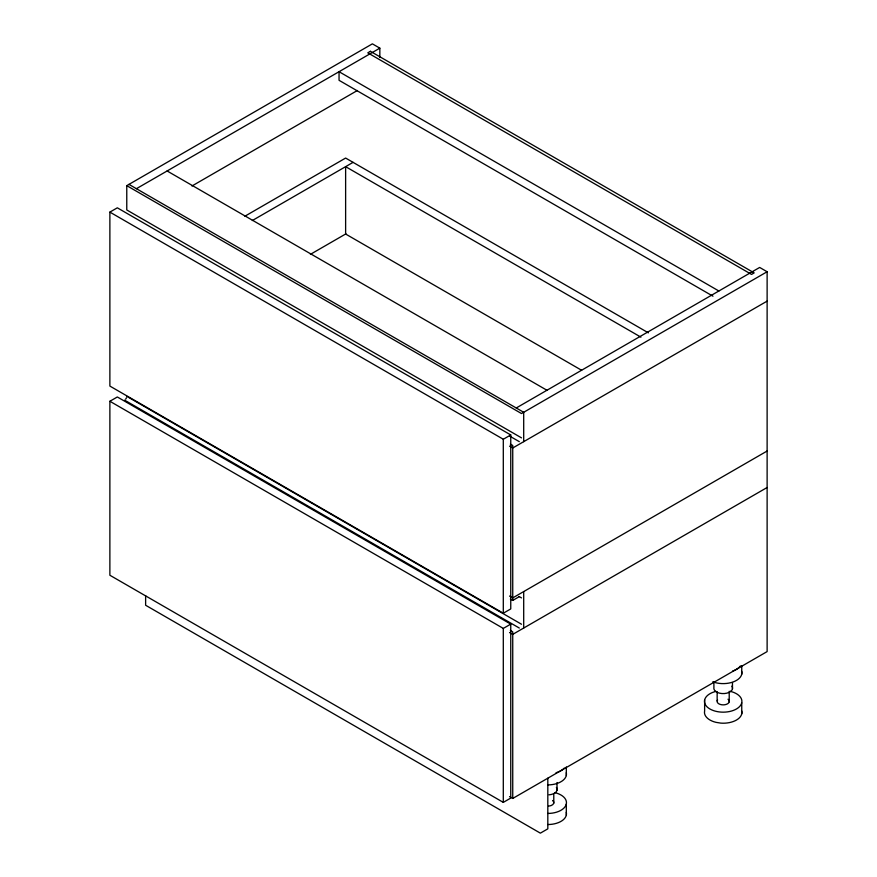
<?xml version="1.0" encoding="UTF-8"?>
<svg xmlns="http://www.w3.org/2000/svg" width="877" height="877" viewBox="0 0 877 877"><rect width="100%" height="100%" fill="white"/><g stroke="black" fill="none" stroke-linecap="round" stroke-linejoin="round"><path stroke-width="1.32" d="M126.474 397.774L125.674 399.167M521.508 437.864L126.77 209.965L126.77 185.65L372.385 43.85L379.84 48.158L379.84 57.498M136.417 188.698L379.84 48.158M109.877 212.113L117.332 207.816L510.754 434.948L510.754 608.923L503.299 613.22L109.877 386.077L109.877 212.113L503.299 439.256L510.754 434.948M191.953 186.001L357.388 90.495M244.869 216.224L345.626 158.057L648.388 332.854M252.324 220.533L353.08 162.355M310.403 254.352L345.966 233.819M109.877 401.271L117.332 396.974L510.754 624.117L510.754 798.081L503.299 802.378L109.877 575.246L109.877 401.271L503.299 628.414L510.754 624.117M516.246 407.98L759.668 267.441L767.123 271.749L767.123 651.589L512.738 798.454L509.537 796.612M767.123 271.749L521.508 413.549L126.77 185.65M767.123 301.129L512.738 447.994L509.537 446.152M767.123 451.03L512.738 597.906L509.537 596.053M510.359 599.068L512.738 600.438L519.316 596.634M767.123 487.502L512.738 634.367L509.537 632.525M718.877 291L339.048 71.706L339.048 80.311L712.957 296.185M640.923 337.152L345.626 166.663L345.626 234.027L581.626 370.28M167.112 170.971L546.941 390.254M128.963 184.389L523.701 412.289L523.701 441.657M509.833 436.187L519.316 441.657M510.359 444.091L512.738 445.461L512.738 600.438M519.129 596.535L521.508 597.906M126.77 396.338L521.508 624.238M124.578 400.142L519.316 628.042M510.359 630.464L512.738 631.835L512.738 798.454M741.745 665.654L741.745 674.249M741.745 702.795L741.745 713.845M732.47 682.503L732.47 688.916M729.215 691.295L729.215 701.83M717.156 691.679L717.156 700.887M713.9 682.35L713.9 687.48A9.362 5.405 0 0 0 724.38 693.554A9.362 5.405 0 0 0 731.835 686.143M704.626 699.912L704.626 710.962A18.713 10.809 0 0 0 716.081 722.363L720.795 723.119A18.658 10.776 0 0 0 741.745 711.028M566.312 766.947L566.312 775.542M566.312 804.088L566.312 815.139M557.027 782.514L557.027 790.21M553.782 793.904L553.782 803.113M547.818 778.195L547.818 828.842L540.364 833.15L145.626 605.251L145.626 595.669M523.701 591.569L523.701 628.042M503.299 439.256L503.299 613.22M503.299 628.414L503.299 802.378M728.009 699.221A6.084 3.508 0 0 1 727.669 703.738A6.084 3.508 0 0 1 719.907 704.319A6.084 3.508 0 0 1 717.572 700.01M730.311 691.361A18.713 10.809 0 0 1 738.061 707.914A18.713 10.809 0 0 1 708.364 707.958A18.713 10.809 0 0 1 715.983 691.383M741.745 671.431A18.713 10.809 0 0 1 733.051 681.988A18.713 10.809 0 0 1 712.804 681.802M740.462 665.917A18.713 10.809 0 0 1 732.569 671.113M552.576 800.515A6.084 3.508 0 0 1 548.553 806.127M554.878 792.655A18.713 10.809 0 0 1 566.114 804.724A18.713 10.809 0 0 1 547.796 813.45M556.402 787.425A9.362 5.405 0 0 1 548.991 794.836M566.312 772.714A18.713 10.809 0 0 1 547.796 784.904M566.301 812.31A18.658 10.776 0 0 1 547.796 824.533M564.339 768.055A18.713 10.809 0 0 1 556.051 772.736M370.412 51.315L367.781 52.839L751.545 274.413L754.176 272.89L370.412 51.315"/></g></svg>
